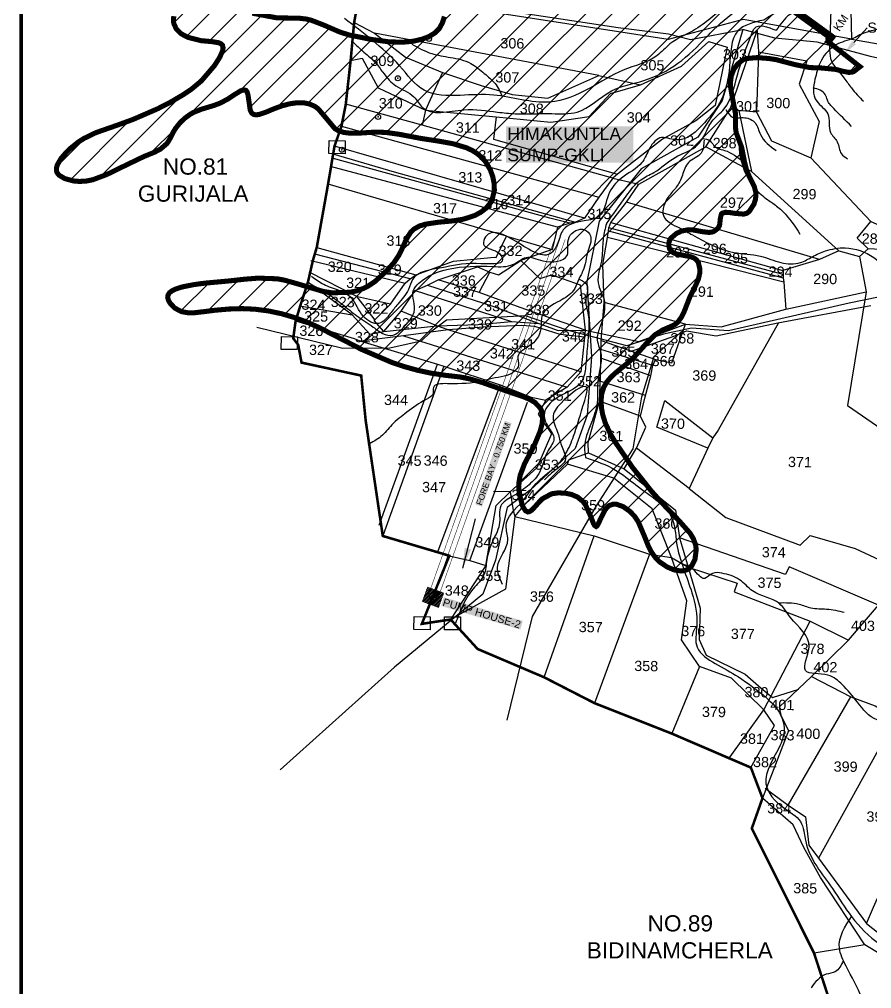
# Model space of a CAD drawing. Header units: inches. Extents: x 188154 to 209255, y 1610134 to 1617920.
# Drawn here: x 188154 to 189838, y 1612769 to 1614682 of the extents above; entities that cross this region are included whole.
import ezdxf
from ezdxf import colors
from ezdxf.entities.mleader import LeaderData, LeaderLine
from ezdxf.enums import TextEntityAlignment as Align
from ezdxf.math import Vec2, Vec3

# ---------------------------------------------------------------- set-up
doc = ezdxf.new("R2010")
doc.units = ezdxf.units.IN
doc.header["$LTSCALE"] = 15
doc.header["$MEASUREMENT"] = 0
doc.header["$PDMODE"] = 32
doc.header["$PDSIZE"] = 10
doc.linetypes.add('HIDDEN2', pattern=[0.1875, 0.125, -0.0625])
for name, color, linetype in [('CANAL1', 7, 'Continuous'), ('CHANAGE', 1, 'Continuous'), ('PAPER SIZE', 5, 'Continuous'), ('PLOTS', 7, 'Continuous'), ('PLOTS NO', 7, 'Continuous'), ('ROAD', 1, 'Continuous'), ('STREAM', 4, 'Continuous'), ('STRUCTURE', 5, 'Continuous'), ('text2', 7, 'Continuous'), ('VILLAGE BOUNDARY STONES', 1, 'Continuous'), ('VILLAGE BOUNDAY', 5, 'Continuous')]:
    doc.layers.add(name, color=color, linetype=linetype)
doc.styles.get("Standard").update_dxf_attribs({"font": 'arial.ttf'})
doc.dimstyles.get("Standard").update_dxf_attribs({"dimtxt": 0.18, "dimasz": 0.18, "dimexe": 0.18, "dimexo": 0.0625, "dimgap": 0.09, "dimtad": 0, "dimtih": 1, "dimtoh": 1, "dimdec": 4, "dimzin": 0, "dimdsep": 46, "dimtxsty": 'Standard', "dimcen": 0.09, "dimadec": 0, "dimazin": 0, "dimtfac": 1, "dimtdec": 4, "dimtofl": 0, "dimtmove": 0, "dimatfit": 3, "dimfxl": 1, "dimtolj": 1, "dimtzin": 0, "dimarcsym": 0})

msp = doc.modelspace()

# ---------------------------------------------------------------- hatches: boundary and pattern name
at = {"layer": 'text2'}
h = msp.add_hatch(dxfattribs=at)
h.set_pattern_fill('ANSI31', color=5, scale=300)
h.paths.add_polyline_path([(189815, 1614589), (189802.4, 1614579.3), (189799, 1614578.2), (189792.8, 1614577.8), (189779.5, 1614580.4), (189767.4, 1614583.7), (189739.1, 1614586.5), (189716.3, 1614587.3), (189687.5, 1614593), (189649.1, 1614603), (189635.9, 1614605.1), (189612.3, 1614607), (189589.9, 1614605.2), (189583.8, 1614602.6), (189573.2, 1614594.2), (189565.6, 1614583.7), (189560.7, 1614570.5), (189559.1, 1614557.3), (189559.4, 1614548.3), (189562.3, 1614531), (189568.8, 1614497.7), (189568.9, 1614478.6), (189569.4, 1614465.4), (189570.6, 1614458.2), (189581.3, 1614429.7), (189586.7, 1614402.1), (189591.2, 1614383.9), (189594.2, 1614376.7), (189606.2, 1614352.5), (189609.6, 1614339), (189608.6, 1614327.3), (189605.6, 1614317.8), (189596.1, 1614303.1), (189591.6, 1614299.8), (189585.2, 1614298), (189568.7, 1614299.4), (189555.8, 1614301.4), (189548.7, 1614301.5), (189543.2, 1614299.9), (189541.2, 1614298.1), (189539.2, 1614289.8), (189537.6, 1614275.6), (189534.1, 1614269.6), (189526.4, 1614263.9), (189523, 1614262.7), (189516.8, 1614261.8), (189503.6, 1614263.3), (189484, 1614267), (189476.5, 1614267.2), (189463.4, 1614264.8), (189452.4, 1614259.8), (189441, 1614250.2), (189438, 1614244), (189437.2, 1614237.5), (189438.4, 1614230.8), (189439.8, 1614227.8), (189446.3, 1614221.7), (189452.3, 1614219.3), (189466.5, 1614216.6), (189480.8, 1614213.8), (189487, 1614211.4), (189492.1, 1614207.5), (189495.7, 1614202.2), (189498.8, 1614189.1), (189498.7, 1614182.3), (189495.8, 1614169.8), (189490.6, 1614157.7), (189479.5, 1614135.9), (189468.1, 1614106.6), (189462.4, 1614094.6), (189454.9, 1614084.5), (189448.8, 1614079.5), (189432.4, 1614072.3), (189425.8, 1614069.6), (189409.7, 1614059.4), (189391.3, 1614040.8), (189366.6, 1614013.3), (189353.2, 1614001.7), (189331.9, 1613984.4), (189322.3, 1613975.4), (189314.2, 1613965.6), (189308.9, 1613956.3), (189304.7, 1613942.5), (189303.5, 1613929.3), (189304.3, 1613915.5), (189306.8, 1613901.8), (189311.8, 1613885.7), (189321.8, 1613864.1), (189332, 1613847.1), (189365.4, 1613798.1), (189403.5, 1613750.4), (189433.2, 1613717.8), (189456.1, 1613694.2), (189479.3, 1613668.1), (189486.1, 1613656.6), (189490.4, 1613644.2), (189491.5, 1613635.7), (189489, 1613616.3), (189483, 1613604), (189476.4, 1613597.5), (189473.6, 1613596), (189467.8, 1613594), (189461.4, 1613593.4), (189447.8, 1613595.5), (189434, 1613601.3), (189419.3, 1613611.2), (189411.2, 1613619.4), (189403.3, 1613630.3), (189397.2, 1613641.9), (189389, 1613662.4), (189377.2, 1613690.1), (189369.8, 1613701.2), (189360.9, 1613710.7), (189347.5, 1613720.3), (189334, 1613725.2), (189327.5, 1613725.4), (189319, 1613722.3), (189316, 1613719.7), (189311.3, 1613713.8), (189303.8, 1613699.2), (189298, 1613686.3), (189295.5, 1613682.3), (189293.8, 1613681.2), (189290.8, 1613683.1), (189288.4, 1613687.4), (189283.1, 1613701.1), (189272.8, 1613723.7), (189267.9, 1613730.4), (189257.3, 1613739.2), (189245.2, 1613744.4), (189233.9, 1613746.8), (189219.1, 1613747.7), (189205.9, 1613745.8), (189187.7, 1613736), (189181.8, 1613730.2), (189171.4, 1613718.5), (189166.7, 1613713.7), (189162.3, 1613710.7), (189158.8, 1613710), (189154.3, 1613712.4), (189150.9, 1613717.1), (189147.8, 1613723.5), (189142.2, 1613745.4), (189141.2, 1613755.1), (189141.4, 1613769.3), (189143.7, 1613782.3), (189152.7, 1613805.9), (189165.1, 1613829.2), (189171.8, 1613842), (189183.1, 1613869.1), (189186.8, 1613883.1), (189188.1, 1613896.3), (189186.5, 1613908.3), (189184, 1613914.4), (189172.6, 1613926.4), (189161.2, 1613932.8), (189148, 1613938.2), (189125.4, 1613945.7), (189093.9, 1613956.7), (189069.2, 1613965.4), (189044.7, 1613972.5), (189025.2, 1613976.4), (188994.7, 1613979.9), (188966.8, 1613984.1), (188940.9, 1613989.7), (188915.3, 1613996.8), (188890.1, 1614005.2), (188830.7, 1614030.7), (188794.1, 1614049.6), (188747.1, 1614073.8), (188722.2, 1614084.9), (188698, 1614093.8), (188672.4, 1614101.3), (188646.5, 1614106.8), (188619.4, 1614110.3), (188594.5, 1614111.4), (188568.4, 1614110.6), (188541.9, 1614108.3), (188521.3, 1614105.7), (188500.8, 1614103.3), (188487.2, 1614103.2), (188474.3, 1614105.6), (188461.2, 1614112.6), (188452.2, 1614122.1), (188448.8, 1614127.9), (188447.4, 1614133.4), (188448.2, 1614138.5), (188451, 1614142.8), (188455.7, 1614146.4), (188461.7, 1614149.6), (188476.7, 1614154.4), (188499.3, 1614158.8), (188509.1, 1614160.2), (188523.2, 1614161.9), (188548.4, 1614164.2), (188565.1, 1614165.7), (188598.8, 1614169.4), (188625.6, 1614171.6), (188663.3, 1614170.3), (188678.6, 1614167.5), (188704, 1614160.3), (188754.8, 1614145.3), (188771.8, 1614142.6), (188808, 1614143.7), (188821.1, 1614146.7), (188833.7, 1614151.1), (188842.3, 1614155.3), (188856.4, 1614164.5), (188879.2, 1614185.3), (188894, 1614201.7), (188904.6, 1614217.6), (188908.1, 1614224.5), (188919.2, 1614249.3), (188927.7, 1614262.6), (188933.9, 1614268.4), (188944.1, 1614274.2), (188955.7, 1614278), (188982.4, 1614282), (189011.6, 1614284.7), (189031.6, 1614288), (189054.2, 1614295.4), (189066.4, 1614302), (189076.9, 1614310.2), (189085, 1614320.1), (189088.2, 1614326.1), (189092.7, 1614344.7), (189092.3, 1614358.4), (189089.5, 1614372.3), (189084.6, 1614385.6), (189075.5, 1614401.1), (189069.5, 1614408.2), (189059.8, 1614416.8), (189048.9, 1614423.7), (189037, 1614429.2), (189011, 1614437), (188983.4, 1614442), (188948.5, 1614447.3), (188903.5, 1614455.8), (188877.6, 1614459.3), (188857.3, 1614459.9), (188821.9, 1614457.7), (188808.1, 1614457.7), (188795.1, 1614459.3), (188783.5, 1614463.3), (188777.6, 1614466.9), (188756.9, 1614491.6), (188745.1, 1614505.5), (188739.1, 1614510.1), (188728.2, 1614515.3), (188716, 1614517.8), (188702.7, 1614517.9), (188688.5, 1614515.8), (188673.5, 1614511.9), (188656.2, 1614505.5), (188642.3, 1614499.6), (188627.9, 1614494.7), (188621.8, 1614494), (188616.7, 1614495), (188613.5, 1614497.4), (188610.4, 1614503.6), (188606, 1614533.7), (188604.2, 1614539.4), (188601.9, 1614542.4), (188597.3, 1614543.3), (188592, 1614541.6), (188579.3, 1614533.9), (188566.1, 1614525.1), (188551.7, 1614517.5), (188538.8, 1614512.5), (188514.7, 1614505.3), (188498, 1614498.6), (188492.2, 1614495.3), (188481.5, 1614487.6), (188471.7, 1614478.3), (188463.2, 1614467.6), (188458.7, 1614460.5), (188450.3, 1614444), (188446, 1614437.4), (188432.6, 1614426), (188420.6, 1614419.9), (188401, 1614412), (188347.4, 1614386.2), (188327.1, 1614376.2), (188299.6, 1614365.9), (188286.7, 1614363.3), (188273, 1614362.5), (188261.3, 1614363.5), (188244.2, 1614368.1), (188232.8, 1614374.8), (188228.9, 1614379.7), (188227.6, 1614384.1), (188227.8, 1614389.6), (188229.5, 1614395.5), (188236.7, 1614407.8), (188247.1, 1614420), (188254.3, 1614427), (188270.4, 1614440), (188282.1, 1614447.5), (188305.5, 1614458.8), (188346.7, 1614473.2), (188378.4, 1614484.7), (188427.8, 1614506.1), (188451.5, 1614518.2), (188477.2, 1614533.2), (188494.5, 1614544.8), (188513.8, 1614560.9), (188539.6, 1614590.9), (188550.5, 1614608), (188556, 1614621), (188556.8, 1614626.5), (188555.7, 1614631.3), (188553, 1614634.1), (188548.4, 1614636.3), (188535.2, 1614638.5), (188513, 1614640.5), (188487.1, 1614647.1), (188474.1, 1614654), (188464.5, 1614663.3), (188459.3, 1614674.9), (188458.7, 1614682), (188459.5, 1614688.8), (188462.7, 1614703.5), (188463.5, 1614709.9), (188462.2, 1614716.7), (188460, 1614719), (188455, 1614721.2), (188440.9, 1614723), (188428.7, 1614723.6), (188411.1, 1614726.9), (188404.5, 1614731.7), (188402.5, 1614734.7), (188400.8, 1614740.6), (188400.7, 1614747.5), (188404.4, 1614762), (188411.4, 1614773.2), (188423.8, 1614782.4), (188442.6, 1614785.9), (188450.2, 1614785.1), (188463.2, 1614781.1), (188475.1, 1614774), (188485.4, 1614764.4), (188494.5, 1614750.1), (188503.1, 1614727), (188507.2, 1614720.1), (188509.9, 1614717.5), (188520.4, 1614712.4), (188533.5, 1614710.3), (188548.1, 1614709.7), (188567.3, 1614708.6), (188576.8, 1614707), (188614.6, 1614694.7), (188663.1, 1614685.5), (188679.5, 1614685.2), (188706, 1614684.9), (188720.8, 1614683.2), (188731.5, 1614680.6), (188756.1, 1614671.1), (188786.7, 1614657.8), (188805.7, 1614651.7), (188850.2, 1614642.8), (188883.4, 1614638.3), (188909.8, 1614637.3), (188932.2, 1614639.3), (188950.7, 1614643.6), (188963.6, 1614648.6), (188975, 1614655.5), (188984.1, 1614664.7), (188990, 1614675.5), (188994.2, 1614688.1), (188998, 1614701.7), (189014.3, 1614739.2), (189021.9, 1614749.8), (189031.5, 1614759.4), (189040.9, 1614766), (189052.2, 1614771.5), (189077.3, 1614778.9), (189123.8, 1614787), (189146.1, 1614792.3), (189158.7, 1614796.8), (189169.9, 1614802.7), (189174.9, 1614806.4), (189186.7, 1614820), (189192.9, 1614831.3), (189203.8, 1614857.7), (189209.8, 1614873.2), (189214.1, 1614888.1), (189215.1, 1614901.4), (189213.6, 1614907), (189208.9, 1614913.4), (189205.8, 1614915.5), (189196.6, 1614919.2), (189186.5, 1614921.5), (189156.1, 1614924.3), (189134.5, 1614928.2), (189096.7, 1614940.9), (189084.4, 1614946.2), (189055.5, 1614962.6), (189040.6, 1614975.3), (189022.9, 1614996.6), (189016.5, 1615006.8), (189010.8, 1615018.7), (189006.2, 1615034.9), (189005.2, 1615045.3), (189006.4, 1615059.2), (189013.5, 1615074.9), (189019.8, 1615080.8), (189031.2, 1615088.1), (189166, 1615020.9), (189197.1, 1615030), (189278, 1614999), (189758.1, 1614647.4), (189751.5, 1614639)])
h.paths.add_polyline_path([(189109.2, 1614388.2), (189346.8, 1614388.2), (189346.8, 1614481.8), (189109.2, 1614481.8)], flags=24)
h = msp.add_hatch(dxfattribs=at)
h.set_pattern_fill('ANSI31', color=6, scale=20)
h.paths.add_polyline_path([(188960.8, 1613561.6), (188992.9, 1613549.9), (188982.5, 1613521.3), (188950.4, 1613533)])

# ---------------------------------------------------------------- linework, layer by layer
at = {"layer": 'CANAL1', "color": 200, "const_width": 1}
for points in [[(188962.6, 1613546.3), (189213.7, 1614254.7)], [(188981.4, 1613539.7), (189232.6, 1614248)]]:
    msp.add_lwpolyline(points, dxfattribs=at)
at = {"layer": 'CANAL1', "color": 1, "linetype": 'HIDDEN2', "ltscale": 4, "const_width": 1}
msp.add_lwpolyline([(188972, 1613543), (188972, 1613543), (189222.6, 1614250)], dxfattribs=at)
at = {"layer": 'CANAL1', "color": 5, "const_width": 1}
msp.add_lwpolyline([(188960.8, 1613561.6), (188992.9, 1613549.9), (188982.5, 1613521.3), (188950.4, 1613533)], close=True, dxfattribs=at)
at = {"layer": 'PAPER SIZE', "color": 5, "const_width": 7.11}
msp.add_lwpolyline([(193061.1, 1616258.8), (188158, 1616258.8), (188158, 1611298.8), (193061.1, 1611298.8)], close=True, dxfattribs=at)
at = {"layer": 'PLOTS'}
for points in [[(189790.8, 1614778.7), (189795.6, 1614757.6), (189798.4, 1614643.2), (189880.9, 1614629)], [(189798.4, 1614643.2), (189599.1, 1614679.3), (189584.3, 1614682.3), (189435.9, 1614642.8), (188827.1, 1614737.6)], [(188815.7, 1614676.3), (188855.9, 1614655.3), (188917.1, 1614608), (188990.2, 1614577.8), (189066.6, 1614551.8), (189128.2, 1614534.2), (189198.2, 1614526.8), (189299.4, 1614571.5), (189381.2, 1614553.4), (189462.5, 1614590.4), (189516.6, 1614638.8), (189552.6, 1614627.3), (189528.6, 1614512.5), (189490.4, 1614482.4), (189424.8, 1614446.3), (189335.8, 1614377), (189326.9, 1614368.8), (189378.2, 1614357.4), (189510.3, 1614431.1), (189559, 1614507), (189611.8, 1614660.7), (189614.6, 1614618.4), (189709.7, 1614600.8), (189695, 1614554.5), (189734.4, 1614481), (189718.2, 1614409.4), (189836.7, 1614283.3), (189893.1, 1614258.2)], [(189299.2, 1614571.4), (188855.9, 1614655.3)], [(189614.6, 1614618.4), (189610.6, 1614499.3), (189640, 1614442.6), (189718.2, 1614409.4)], [(188808.8, 1614601.2), (188831.9, 1614606.1), (188862.9, 1614547.4), (188956.6, 1614503.3), (189096.3, 1614490.3), (189204.2, 1614479.4), (189279.8, 1614490.4), (189322.4, 1614536.1), (189381.2, 1614553.4)], [(188990.2, 1614577.8), (188956.6, 1614503.3), (188950.2, 1614473.4)], [(189326.9, 1614368.8), (188950.2, 1614473.4), (188799.2, 1614514.8)], [(189610.6, 1614499.3), (189575.4, 1614502.5), (189559, 1614507)], [(189096.3, 1614490.3), (189090.8, 1614445.8), (189335.8, 1614377)], [(189575.4, 1614502.5), (189600.6, 1614381.9), (189510.3, 1614431.1)], [(188790.7, 1614471.5), (189299.1, 1614331.3)], [(189270.5, 1614289.9), (188776.9, 1614432.1)], [(189241.6, 1614280.4), (189202.4, 1614289.7), (188772.3, 1614408.3)], [(188773.5, 1614417.3), (188895, 1614381.3), (189253, 1614282.2)], [(189217.4, 1614272.4), (188768.9, 1614392)], [(189600.6, 1614381.9), (189772.9, 1614225.3), (189813.8, 1614214.3), (189830.9, 1614229.4), (189809.1, 1614250.3), (189836.7, 1614283.3), (189893.1, 1614258.2), (189868.8, 1614227.6), (189830.9, 1614229.4)], [(189116.8, 1614254.2), (188764.2, 1614357.1)], [(189326.9, 1614368.8), (189299.1, 1614331.3), (189270.5, 1614289.9), (189253, 1614282.2), (189241.6, 1614280.4), (189217.4, 1614272.4), (189206.9, 1614228.3), (189206.9, 1614228.3), (189145, 1614206.7), (189182.4, 1614170.6), (189206.2, 1614178.2), (189262.1, 1614158.1), (189271.9, 1614068.6), (189271, 1614055.2), (189269.1, 1614035.1), (189263.7, 1613986.6), (189236.4, 1613956.2), (189194.6, 1613930.5), (189179.2, 1613902.7), (189205.5, 1613864.4), (189176.6, 1613797.3), (189123.8, 1613749.6), (189129.6, 1613712.9), (189133.4, 1613701), (189114.5, 1613557.7), (189006.3, 1613497.6)], [(189133.4, 1613701), (189153.2, 1613724.6), (189237.1, 1613804.4), (189240, 1613812.8), (189278.6, 1613827), (189278.2, 1613847.2), (189300.5, 1613928.7), (189302.5, 1613975.3), (189303.9, 1614048.2), (189309.7, 1614123.8), (189307.2, 1614198.3), (189316.1, 1614251.5), (189318.5, 1614265.3), (189318.8, 1614271.1), (189322.8, 1614281.3), (189353.7, 1614321.3), (189378.2, 1614357.4)], [(189735.3, 1614208.3), (189353.7, 1614321.3)], [(189322.8, 1614281.3), (189662.5, 1614186.9)], [(189318.5, 1614265.3), (189663.2, 1614172.2)], [(189663.5, 1614178.8), (189318.8, 1614271.1)], [(188874.2, 1614066.3), (188855.5, 1614088.2), (188887.7, 1614120), (188916.8, 1614161.5), (188926.5, 1614170.2), (188937.4, 1614178.3), (189012.2, 1614205.3), (189092.3, 1614213.2), (189096.4, 1614212.1), (189116.8, 1614254.2), (189206.9, 1614228.3)], [(189664.8, 1614163.9), (189316.1, 1614251.5)], [(188926.5, 1614170.2), (188737.9, 1614219)], [(188741.9, 1614232.4), (188937.4, 1614178.3)], [(189772.9, 1614225.3), (189735.3, 1614208.3), (189662.5, 1614186.9), (189663.5, 1614178.8), (189663.2, 1614172.2), (189664.8, 1614163.9), (189668.3, 1614110.2)], [(188730.5, 1614206.1), (188916.8, 1614161.5)], [(188874.2, 1614066.3), (188908.3, 1614106.4), (188936.5, 1614147.3), (188960.4, 1614157.9), (188981.7, 1614168.2), (189059.2, 1614194.1), (189083.8, 1614183.2), (189100.9, 1614177.9), (189145, 1614206.7)], [(189813.8, 1614214.3), (189827.2, 1614144.4)], [(188887.7, 1614120), (188822.5, 1614134.9), (188726.8, 1614183.7)], [(189062.6, 1614143.2), (189083.8, 1614183.2)], [(188708.5, 1614117), (188811.5, 1614099.2), (188846.5, 1614060.9), (188874.2, 1614066.3), (188979.3, 1614077.4), (189061, 1614080.1), (189126.4, 1614086), (189180.6, 1614082.2), (189218.7, 1614068.4), (189271.9, 1614068.6), (189143.5, 1614113.4), (189062.6, 1614143.2), (188981.7, 1614168.2)], [(188811.5, 1614099.2), (188724.5, 1614163.8)], [(188936.5, 1614147.3), (189126.4, 1614086)], [(188960.4, 1614157.9), (189089.5, 1614116.2), (189180.6, 1614082.2)], [(189271.9, 1614068.6), (189377.9, 1614046.6), (189470.6, 1614081), (189540.6, 1614075.5), (189668.3, 1614110.2), (189827.2, 1614144.4), (189790.6, 1613920.2), (190010.8, 1613767.8), (190150.5, 1613778.3), (190218.8, 1613787.1), (190300.4, 1613668.4), (190361.6, 1613675.6)], [(188821.1, 1614134.6), (188856.4, 1614088.4)], [(189470.6, 1614081), (189309.7, 1614123.8)], [(189001.4, 1614069.3), (188979.3, 1614077.4), (188908.3, 1614106.4)], [(189361.5, 1614027), (189449.2, 1614057.7), (189472.5, 1614067.6), (189530.8, 1614057.4), (189652.7, 1614083.5), (189836.4, 1614117.4)], [(188700.1, 1614087), (188815.5, 1614052.7), (188829.1, 1614047.2), (188980.5, 1614002), (188992.8, 1613997.8), (189104.5, 1613960.8), (189165.6, 1613936.9), (189194.6, 1613930.5)], [(189653.8, 1614083.5), (189534.9, 1613871.2), (189524, 1613856.5), (189514.2, 1613835.7), (189477.8, 1613756.1), (189550, 1613699.2), (189697.1, 1613644.4), (189716.8, 1613663.6), (189805.4, 1613637.9), (189900.1, 1613593.4)], [(189271, 1614055.2), (189222.7, 1614060.5), (189172.7, 1614075.8), (189146.8, 1614078.2), (189071.2, 1614075.1), (189001.4, 1614069.3), (188913.1, 1614057.8), (188829.1, 1614047.2)], [(189263.7, 1613986.6), (189001.4, 1614069.3)], [(189303.9, 1614048.2), (189411, 1614011.2), (189443.2, 1614004.3), (189470.6, 1614081)], [(188913.1, 1614057.8), (189236.4, 1613956.2)], [(189405.5, 1613999), (189303.3, 1614030.5)], [(189401.6, 1613978.8), (189303.1, 1614013.9)], [(189381.4, 1613898.9), (189390.5, 1613937.5), (189401.6, 1613978.8), (189405.5, 1613999), (189411, 1614011.2)], [(188865.4, 1613684), (188980.5, 1614002)], [(188992.8, 1613997.8), (188872.3, 1613662.5)], [(189391.2, 1613939.6), (189298.2, 1613968.5)], [(189104.5, 1613960.8), (188980.1, 1613630.6)], [(189514.2, 1613835.7), (189413.7, 1613877.1), (189429.2, 1613930.3), (189524, 1613856.5)], [(189044.5, 1613614), (189157.9, 1613926.9)], [(189349.4, 1613794.8), (189373.8, 1613835.8), (189392.2, 1613877.3), (189381.4, 1613898.9), (189300.5, 1613928.7)], [(189477.8, 1613756.1), (189373.8, 1613835.8)], [(189278.6, 1613827), (189349.4, 1613794.8), (189450.4, 1613713.2), (189458.2, 1613659), (189475.8, 1613600.9), (189499, 1613520.3), (189497, 1613458.4), (189511.1, 1613427.2), (189587.9, 1613389.7), (189620, 1613362), (189642.4, 1613343.6), (189694.4, 1613360.3)], [(189555, 1613221.8), (189625.1, 1613319.5), (189561.4, 1613381.6), (189498.2, 1613405), (189462.3, 1613457.4), (189473.1, 1613534.7), (189442.9, 1613619.7), (189404.5, 1613716.1), (189329, 1613776.9), (189237.1, 1613804.4)], [(189599.5, 1613205.2), (189646.1, 1613288.5), (189625.1, 1613319.5), (189716.6, 1613494), (189792.5, 1613456.9), (189851.7, 1613525.7), (189900.1, 1613593.4), (189957.2, 1613650.2), (190022.2, 1613693.2), (190159.2, 1613765.7), (190218.8, 1613787.1)], [(189075.8, 1613604), (189096.4, 1613722.7), (189123.8, 1613749.6)], [(189123.8, 1613749.6), (189090.9, 1613750.5)], [(189133.4, 1613701), (189290.2, 1613662.7), (189399.2, 1613626.5), (189442.9, 1613619.7), (189475.8, 1613600.9), (189572.3, 1613569.1), (189566.7, 1613552.3), (189716.6, 1613494)], [(189190.8, 1613383.6), (189290.2, 1613662.7)], [(189719.3, 1613385.3), (189797.2, 1613344.9), (189845.2, 1613327.4), (189885.5, 1613303.1), (189952.3, 1613265.4), (189987.2, 1613248.9), (190014.8, 1613224.4), (190042.1, 1613204.2), (190084.6, 1613187.1), (190321.1, 1613634.7), (190300.4, 1613668.4)], [(189851.7, 1613525.7), (189674.8, 1613601.4), (189667.9, 1613586.3), (189458.2, 1613659)], [(189003.7, 1613623.5), (189044.5, 1613614), (189075.8, 1613604), (189006.3, 1613497.6)], [(189399.2, 1613626.5), (189290.7, 1613332.4)], [(189792.5, 1613456.9), (189719.3, 1613385.3), (189655.2, 1613324.2), (189658.7, 1613308.5), (189673.7, 1613277.7), (189622.4, 1613144.9)], [(189498.2, 1613405), (189443.1, 1613272.4)], [(189673.4, 1613131.3), (189797.2, 1613344.9)], [(189885.5, 1613303.1), (189733.2, 1613026.6)], [(189827.7, 1612897.7), (189841.5, 1612929.7), (189866.9, 1612985.5), (189918.9, 1613105.8), (189941.3, 1613155.8), (189957.5, 1613184.2), (189967.6, 1613203.8), (189987.2, 1613248.9)], [(189627.6, 1613164.6), (189673.4, 1613131.3), (189707.1, 1613108), (189713.8, 1613052.1), (189733.2, 1613026.6), (189827.7, 1612897.7), (189905.4, 1612836.5), (189995.5, 1612794), (190005.7, 1612769.8), (190137, 1612724.5)], [(189878.9, 1612469.9), (189886.9, 1612514.6), (189945.2, 1612582.2), (189979, 1612713.5), (189974.9, 1612775.2), (189887.9, 1612817.1), (189824.8, 1612855.5), (189737, 1612988.2), (189703.8, 1613047.2), (189682.8, 1613091.9), (189622.4, 1613144.9)], [(189824.8, 1612855.5), (189724.2, 1612839)]]:
    msp.add_lwpolyline(points, dxfattribs=at)
at = {"layer": 'ROAD'}
for points in [[(189794.4, 1615705.5), (189795.7, 1615461), (189794.2, 1615356.3), (189809.8, 1615316.5), (189807.4, 1615182.8), (189811.7, 1615072.8), (189768.8, 1614953.4), (189747.7, 1614836.6), (189760.2, 1614780.5), (189754.9, 1614623)], [(188770.5, 1614710.5), (188805.2, 1614702.2), (188893.2, 1614717.7), (188962.5, 1614724), (189337.6, 1614666.4), (189436.9, 1614653.7), (189480.1, 1614642.6), (189583.5, 1614662.3)], [(190558.2, 1614192.2), (190424.9, 1614246.3), (190300.7, 1614336), (190144, 1614482.7), (190077.5, 1614540.9), (189994.3, 1614573.9), (189836, 1614609.4), (189730.7, 1614637.5), (189646.7, 1614645.3), (189583.5, 1614662.3), (189542.5, 1614522.6), (189494.8, 1614449.8), (189382.6, 1614387.1), (189300, 1614284.2), (189275.5, 1614164.1), (189284.7, 1614016), (189275.9, 1613901.3), (189252.2, 1613834.9), (189163.7, 1613753.2), (189118.1, 1613719), (189095, 1613614.8), (189070.2, 1613547.8), (188895.7, 1613403.3), (188669.5, 1613200.6)], [(190424.9, 1614246.3), (190377.8, 1614270.9), (190150.1, 1614192), (190065, 1614163.8), (189906.5, 1614144.9), (189793.7, 1614122.1), (189555, 1614067.6), (189482.2, 1614072.5), (189426.7, 1614060.8), (189354.7, 1614038.1), (189236.5, 1614069), (189154.4, 1614097.2), (188998.2, 1614088.5), (188966.3, 1614064.7), (188948, 1614046.9), (188886.2, 1614033.6), (188793.6, 1614032.6), (188623.6, 1614074.3)], [(189117.9, 1613298.7), (189168.3, 1613503.3), (189294.5, 1613721.9), (189367, 1613834.5), (189384.2, 1613937.2), (189408.1, 1614017), (189466.3, 1614069.2)]]:
    msp.add_lwpolyline(points, dxfattribs=at)
at = {"layer": 'STREAM'}
for points in [[(191141.7, 1615378.9), (191090.3, 1615334.4), (190929, 1615260.8), (190828.6, 1615245.1), (190789.7, 1615238.2), (190729.7, 1615199.6), (190635.3, 1615187), (190528.8, 1615198.1), (190444.3, 1615203.9), (190388.3, 1615229.1), (190290.7, 1615251.1), (190188.7, 1615239.1), (190119.3, 1615196.6), (190072, 1615182.9), (190022.1, 1615151.8), (189928.7, 1615106.4), (189887.1, 1615074.2), (189872.7, 1615029.6), (189845.8, 1614988.4), (189826.8, 1614954.2), (189824.4, 1614906.7), (189809.2, 1614840.9), (189799, 1614777.6), (189768.5, 1614739.7), (189728.8, 1614710.6), (189675.9, 1614691.5), (189649.6, 1614660.9)], [(189034.9, 1615117.3), (189055.6, 1615084.1), (189088.6, 1615022.3), (189110.8, 1614994.1), (189154.7, 1614971), (189180, 1614953), (189234, 1614949), (189280.3, 1614968.3), (189319.9, 1615005.7), (189379.1, 1615039.3), (189415.5, 1615047.5), (189540.5, 1615080.5), (189648, 1615097.1), (189747, 1615116.2), (189810.4, 1615136.2), (189863.7, 1615149.7), (189896.1, 1615154), (189885.1, 1615113.4), (189854.6, 1615064.2), (189821.7, 1614983.1), (189798.7, 1614895.6), (189778.6, 1614811.4), (189763.2, 1614760.9), (189713.5, 1614742.7), (189648, 1614741.2), (189558.4, 1614713.4), (189490.3, 1614663.1), (189439.6, 1614633.9), (189414, 1614610.8), (189347.2, 1614582.3), (189280.3, 1614546.2), (189202, 1614519.3), (189091.4, 1614533), (189024.9, 1614532.5), (188954.3, 1614542.5), (188905.6, 1614591), (188851.1, 1614641.7), (188796.7, 1614684.2)], [(189798.4, 1614643.2), (189825.5, 1614656.9), (189868.6, 1614675.5), (189873.5, 1614710.1), (189891.9, 1614759.4), (189906.9, 1614833), (189919.9, 1614865.3), (189937.2, 1614890.9), (189979.4, 1614898.5), (190058.4, 1614893), (190156.9, 1614908.6), (190166.2, 1614942.5), (190179.3, 1615037.5), (190174.3, 1615064.6), (190200.6, 1615079.3), (190253.2, 1615062.7), (190325.7, 1614994.8), (190410.8, 1614974.2), (190467.7, 1614961.4), (190556.6, 1614949.6), (190628.4, 1614979.7), (190691.1, 1615017.3), (190745.6, 1615033.7), (190837.8, 1615045.6), (190908.2, 1615071.1), (191040.6, 1615048.5), (191163.4, 1615077.9), (191199, 1615082.1), (191295.9, 1615116.5), (191389.9, 1615138.9), (191450, 1615160.8)], [(188812.3, 1614638.6), (188834.9, 1614617.9), (188859, 1614595.6), (188874.4, 1614575.4), (188897.9, 1614551.3), (188933.9, 1614529.4), (188950, 1614509.1), (189032.4, 1614503.8), (189099.2, 1614499.4), (189134.1, 1614496.2), (189206.4, 1614496.4), (189256, 1614499.4), (189323.9, 1614541.2), (189388.1, 1614561.8), (189455.2, 1614595.8), (189512.1, 1614647.8), (189526.1, 1614662.2), (189584.6, 1614707.4), (189617.1, 1614722.2), (189651.5, 1614725.9), (189659.7, 1614719.2), (189624.9, 1614681.2)], [(189624.9, 1614681.2), (189573.8, 1614659.6), (189557.2, 1614589.5), (189540.5, 1614522.9), (189507.9, 1614478.5), (189452, 1614444.6), (189419.5, 1614448.3), (189397.2, 1614423.3), (189384, 1614399.6), (189344, 1614369.2), (189318.2, 1614336.1), (189300.5, 1614294.3), (189269.8, 1614284.7), (189228.9, 1614267.1), (189218.1, 1614241), (189205.4, 1614221.6), (189135.8, 1614243.7), (189075.3, 1614253.1), (189071.3, 1614238.9), (189098.8, 1614222.8), (189109.1, 1614208.8), (189056.9, 1614200.4), (188988, 1614191.8), (188931.3, 1614169.1), (188923, 1614149.2), (188902, 1614120.4), (188887, 1614101.5), (188864.3, 1614082.2), (188834.2, 1614095.9), (188810.3, 1614132.5), (188786.6, 1614146.7), (188755.7, 1614159), (188731.6, 1614174.6)], [(189314, 1614279), (189352.9, 1614333.2), (189382.2, 1614366), (189407.9, 1614380.1), (189449.9, 1614410.1), (189489.9, 1614431.1), (189508.3, 1614454.8), (189522.5, 1614480.7), (189546.6, 1614505.8), (189572.7, 1614572.7), (189600.5, 1614652.7), (189606.6, 1614664.7), (189649.6, 1614660.9)], [(189798.4, 1614643.2), (189763.3, 1614629.5), (189736.4, 1614597), (189726.1, 1614564.3), (189723, 1614542.5), (189729.5, 1614520.9), (189751.3, 1614496), (189757, 1614458.9), (189770, 1614440.6), (189778.3, 1614417.1), (189790.5, 1614407.4)], [(188929.8, 1614633.6), (188969, 1614615), (189005.9, 1614607.4), (189046.1, 1614595.5), (189072.9, 1614575.7), (189094, 1614555.9), (189108.4, 1614530.1)], [(189754.9, 1614628.7), (189757, 1614605.1), (189783.3, 1614566.9), (189798, 1614547), (189822.1, 1614520.7)], [(189798.4, 1614471.1), (189763.2, 1614506.3), (189750.5, 1614523.3), (189746.3, 1614534.2), (189722.5, 1614547.4)], [(189549.7, 1614504.6), (189563.4, 1614489.6), (189587.4, 1614488.3), (189607.7, 1614478.3), (189618.2, 1614455.1), (189649.5, 1614423.5)], [(189567.4, 1614488), (189570.7, 1614466.5), (189575.1, 1614452.6), (189576.3, 1614426), (189580.6, 1614401.4), (189616.6, 1614339.1), (189642.5, 1614319.8), (189662.7, 1614303.1), (189696.4, 1614258.7)], [(189503.4, 1614447), (189518.7, 1614442.7), (189525.8, 1614434.4), (189534.9, 1614427.6), (189547.1, 1614423.9), (189585.2, 1614400.9)], [(189507, 1614443.8), (189501, 1614418.3), (189476.2, 1614399.7), (189464.1, 1614374.8), (189452, 1614351), (189437.4, 1614333.3), (189426.7, 1614295), (189459.6, 1614270.1), (189484, 1614256.9), (189565.5, 1614222.5), (189618.6, 1614215.1), (189658.9, 1614202.3), (189697.3, 1614202.3), (189721, 1614213.8), (189746.7, 1614225.2), (189785.7, 1614231.3), (189842.3, 1614212.2), (189884.4, 1614177.7), (189932.2, 1614154), (189948.9, 1614142), (189988.1, 1614127.7), (190036.6, 1614115.3), (190080.4, 1614099.9)], [(189314, 1614279), (189307.9, 1614250.5), (189305.5, 1614217.1), (189301.9, 1614193.8), (189298.3, 1614179.5), (189299, 1614157), (189308.7, 1614131.1), (189301.7, 1614076.3), (189295.7, 1614053), (189302.9, 1614023.3), (189301.1, 1613991.9), (189296.9, 1613964.5), (189295.9, 1613925.8), (189284.4, 1613886.4), (189275, 1613860.7), (189270.9, 1613837.9), (189272.5, 1613817.3)], [(188725.7, 1614162.3), (188767.4, 1614137.9), (188792.9, 1614119.4), (188821.3, 1614097.1), (188853.5, 1614075.1), (188871.9, 1614062.5), (188892.4, 1614058.9), (188910.3, 1614071.5), (188924.8, 1614087.6), (188934.1, 1614104.6), (188933.5, 1614126.1), (188932.3, 1614146.6), (188943.5, 1614161.8), (189001.6, 1614189.2), (189089.6, 1614194.7), (189130.3, 1614198.9), (189155.3, 1614212.4), (189188.2, 1614205.8), (189236.5, 1614216.6), (189240.4, 1614252.3), (189271.1, 1614267.2), (189282.4, 1614255.1), (189276.7, 1614221.8), (189272.1, 1614199.9), (189265.7, 1614181.8)], [(189266.2, 1614182.3), (189257.8, 1614165.2), (189249, 1614147.2), (189222.5, 1614127), (189186.7, 1614096), (189184.5, 1614071.2), (189161.1, 1614037), (189139.3, 1614016.7), (189140.5, 1613999.5), (189132.7, 1613987.7), (189088.6, 1613973.5), (189068.4, 1613968.5), (189000.1, 1613963.2), (188972.3, 1613955.5), (188971.6, 1613943.5), (188958.1, 1613932.3), (188920, 1613906.8), (188890, 1613881.9), (188868.7, 1613858.8), (188842.7, 1613842.9)], [(189259, 1614170.4), (189275.6, 1614157.7), (189273.3, 1614126.3), (189277.3, 1614102.8), (189279.2, 1614069.4), (189276.4, 1614037), (189273, 1613996.4), (189265.4, 1613967.9), (189210, 1613930.9), (189191, 1613901.3), (189199.3, 1613877.8), (189210.5, 1613854.8), (189199.2, 1613831.5), (189180.4, 1613785.5), (189158.1, 1613761), (189128.2, 1613740.4), (189105.4, 1613721.7), (189103.1, 1613689.3), (189089.7, 1613653.2), (189077.7, 1613615.2), (189072.1, 1613585.7), (189050.7, 1613558.3), (189028.7, 1613521.3), (189015.9, 1613490.5)], [(189108.6, 1613567), (189099.1, 1613601.1), (189119.4, 1613655.7), (189115.9, 1613682.5), (189148.1, 1613730.7), (189179.7, 1613770.9), (189216, 1613801.7), (189233.5, 1613824.4), (189249.3, 1613859.5), (189267.7, 1613918.5), (189274.9, 1613956.1), (189223.9, 1613924.3), (189208.7, 1613896.3), (189218.3, 1613865.7), (189225.1, 1613841.2), (189233.4, 1613814.9), (189208.2, 1613788.5), (189191.7, 1613773.4)], [(189272.5, 1613817.3), (189332.3, 1613792.6), (189372.2, 1613763.4), (189416.4, 1613730.3), (189442.3, 1613700.4), (189452.8, 1613648.5), (189483.1, 1613550.1), (189492.4, 1613484.4), (189493.3, 1613442.7), (189528.9, 1613410.9), (189574.7, 1613384.1), (189630, 1613343), (189655.4, 1613314.5), (189665.1, 1613280), (189657.4, 1613249.7), (189629.2, 1613172.9), (189663.6, 1613126.3), (189697.2, 1613098.7), (189707.8, 1613059.2), (189760.6, 1612966.4), (189798.3, 1612911.1), (189853.9, 1612856.5), (189891, 1612832.7), (189937.3, 1612807.8), (189973.9, 1612785.9), (189991.5, 1612752.3), (189980.1, 1612658.3), (189956.3, 1612583.9), (189913.3, 1612528.2), (189886, 1612485.3), (189862.4, 1612322.8), (189862.4, 1612323.3)], [(190194.4, 1612811), (190152.3, 1612848.2), (190098.1, 1612885), (190091.7, 1612923.2), (190086.3, 1612992.6), (190077, 1613025), (190078.3, 1613054.7), (190072.7, 1613108), (190073.7, 1613150), (190042.9, 1613183.6), (190003, 1613198.3), (189974.3, 1613210.4), (189955.2, 1613241), (189938.7, 1613252.9), (189903.8, 1613272.9), (189893.7, 1613287.7), (189848.9, 1613299.6), (189810.1, 1613334.5), (189779.8, 1613369.1), (189751.7, 1613387.5), (189707.3, 1613396.9), (189714.3, 1613442.7), (189677.9, 1613501.4), (189655.8, 1613529), (189602.8, 1613553.9), (189577.2, 1613576.2), (189542.1, 1613588.9), (189523.6, 1613588.7), (189508.3, 1613578.6), (189485.5, 1613596.5), (189460.8, 1613608.1)], [(189654.3, 1613530.7), (189694.8, 1613527.8), (189718.2, 1613520.6), (189748.9, 1613518.2), (189784, 1613511.9)], [(189803.8, 1612572.3), (189823.6, 1612597.8), (189824.7, 1612641.1), (189832.8, 1612703.7), (189819.3, 1612749.6), (189787.6, 1612813.3), (189774.3, 1612848.8), (189799, 1612912.7)], [(189781.8, 1612823.4), (189765.9, 1612802.2), (189747.9, 1612797.1), (189718.3, 1612770.3)]]:
    msp.add_spline(points, degree=3, dxfattribs=at)
at = {"layer": 'text2', "color": 1, "const_width": 15}
msp.add_lwpolyline([(189031.2, 1615088.1), (189166, 1615020.9), (189197.1, 1615030), (189278, 1614999), (189335.3, 1614954.6), (189758.1, 1614647.4), (189751.5, 1614639)], dxfattribs=at)
at = {"layer": 'text2', "color": 5, "const_width": 10}
for points in [[(189278, 1614999), (189758.1, 1614647.4), (189751.5, 1614639), (189815, 1614589), (189802.4, 1614579.3), (189799, 1614578.2), (189792.8, 1614577.8), (189779.5, 1614580.4), (189767.4, 1614583.7), (189739.1, 1614586.5), (189716.3, 1614587.3), (189687.5, 1614593), (189649.1, 1614603), (189635.9, 1614605.1), (189612.3, 1614607), (189589.9, 1614605.2), (189583.8, 1614602.6), (189573.2, 1614594.2), (189565.6, 1614583.7), (189560.7, 1614570.5), (189559.1, 1614557.3), (189559.4, 1614548.3), (189562.3, 1614531), (189568.8, 1614497.7), (189568.9, 1614478.6), (189569.4, 1614465.4), (189570.6, 1614458.2), (189581.3, 1614429.7), (189586.7, 1614402.1), (189591.2, 1614383.9), (189594.2, 1614376.7), (189606.2, 1614352.5), (189609.6, 1614339), (189608.6, 1614327.3), (189605.6, 1614317.8), (189596.1, 1614303.1), (189591.6, 1614299.8), (189585.2, 1614298), (189568.7, 1614299.4), (189555.8, 1614301.4), (189548.7, 1614301.5), (189543.2, 1614299.9), (189541.2, 1614298.1), (189539.2, 1614289.8), (189537.6, 1614275.6), (189534.1, 1614269.6), (189526.4, 1614263.9), (189523, 1614262.7), (189516.8, 1614261.8), (189503.6, 1614263.3), (189484, 1614267), (189476.5, 1614267.2), (189463.4, 1614264.8), (189452.4, 1614259.8), (189441, 1614250.2), (189438, 1614244), (189437.2, 1614237.5), (189438.4, 1614230.8), (189439.8, 1614227.8), (189446.3, 1614221.7), (189452.3, 1614219.3), (189466.5, 1614216.6), (189480.8, 1614213.8), (189487, 1614211.4), (189492.1, 1614207.5), (189495.7, 1614202.2), (189498.8, 1614189.1), (189498.7, 1614182.3), (189495.8, 1614169.8), (189490.6, 1614157.7), (189479.5, 1614135.9), (189468.1, 1614106.6), (189462.4, 1614094.6), (189454.9, 1614084.5), (189448.8, 1614079.5), (189432.4, 1614072.3), (189425.8, 1614069.6), (189409.7, 1614059.4), (189391.3, 1614040.8), (189366.6, 1614013.3), (189353.2, 1614001.7), (189331.9, 1613984.4), (189322.3, 1613975.4), (189314.2, 1613965.6), (189308.9, 1613956.3), (189304.7, 1613942.5), (189303.5, 1613929.3), (189304.3, 1613915.5), (189306.8, 1613901.8), (189311.8, 1613885.7), (189321.8, 1613864.1), (189332, 1613847.1), (189365.4, 1613798.1), (189403.5, 1613750.4), (189433.2, 1613717.8), (189456.1, 1613694.2), (189479.3, 1613668.1), (189486.1, 1613656.6), (189490.4, 1613644.2), (189491.5, 1613635.7), (189489, 1613616.3), (189483, 1613604), (189476.4, 1613597.5), (189473.6, 1613596), (189467.8, 1613594), (189461.4, 1613593.4), (189447.8, 1613595.5), (189434, 1613601.3), (189419.3, 1613611.2), (189411.2, 1613619.4), (189403.3, 1613630.3), (189397.2, 1613641.9), (189389, 1613662.4), (189377.2, 1613690.1), (189369.8, 1613701.2), (189360.9, 1613710.7), (189347.5, 1613720.3), (189334, 1613725.2), (189327.5, 1613725.4), (189319, 1613722.3), (189316, 1613719.7), (189311.3, 1613713.8), (189303.8, 1613699.2), (189298, 1613686.3), (189295.5, 1613682.3), (189293.8, 1613681.2), (189290.8, 1613683.1), (189288.4, 1613687.4), (189283.1, 1613701.1), (189272.8, 1613723.7), (189267.9, 1613730.4), (189257.3, 1613739.2), (189245.2, 1613744.4), (189233.9, 1613746.8), (189219.1, 1613747.7), (189205.9, 1613745.8), (189187.7, 1613736), (189181.8, 1613730.2), (189171.4, 1613718.5), (189166.7, 1613713.7), (189162.3, 1613710.7), (189158.8, 1613710), (189154.3, 1613712.4), (189150.9, 1613717.1), (189147.8, 1613723.5), (189142.2, 1613745.4), (189141.2, 1613755.1), (189141.4, 1613769.3), (189143.7, 1613782.3), (189152.7, 1613805.9), (189165.1, 1613829.2), (189171.8, 1613842), (189183.1, 1613869.1), (189186.8, 1613883.1), (189188.1, 1613896.3), (189186.5, 1613908.3), (189184, 1613914.4), (189172.6, 1613926.4), (189161.2, 1613932.8), (189148, 1613938.2), (189125.4, 1613945.7), (189093.9, 1613956.7), (189069.2, 1613965.4), (189044.7, 1613972.5), (189025.2, 1613976.4), (188994.7, 1613979.9), (188966.8, 1613984.1), (188940.9, 1613989.7), (188915.3, 1613996.8), (188890.1, 1614005.2), (188830.7, 1614030.7), (188794.1, 1614049.6), (188747.1, 1614073.8), (188722.2, 1614084.9), (188698, 1614093.8), (188672.4, 1614101.3), (188646.5, 1614106.8), (188619.4, 1614110.3), (188594.5, 1614111.4), (188568.4, 1614110.6), (188541.9, 1614108.3), (188521.3, 1614105.7), (188500.8, 1614103.3), (188487.2, 1614103.2), (188474.3, 1614105.6), (188461.2, 1614112.6), (188452.2, 1614122.1), (188448.8, 1614127.9), (188447.4, 1614133.4), (188448.2, 1614138.5), (188451, 1614142.8), (188455.7, 1614146.4), (188461.7, 1614149.6), (188476.7, 1614154.4), (188499.3, 1614158.8), (188509.1, 1614160.2), (188523.2, 1614161.9), (188548.4, 1614164.2), (188565.1, 1614165.7), (188598.8, 1614169.4), (188625.6, 1614171.6), (188663.3, 1614170.3), (188678.6, 1614167.5), (188704, 1614160.3), (188754.8, 1614145.3), (188771.8, 1614142.6), (188808, 1614143.7), (188821.1, 1614146.7), (188833.7, 1614151.1), (188842.3, 1614155.3), (188856.4, 1614164.5), (188879.2, 1614185.3), (188894, 1614201.7), (188904.6, 1614217.6), (188908.1, 1614224.5), (188919.2, 1614249.3), (188927.7, 1614262.6), (188933.9, 1614268.4), (188944.1, 1614274.2), (188955.7, 1614278), (188982.4, 1614282), (189011.6, 1614284.7), (189031.6, 1614288), (189054.2, 1614295.4), (189066.4, 1614302), (189076.9, 1614310.2), (189085, 1614320.1), (189088.2, 1614326.1), (189092.7, 1614344.7), (189092.3, 1614358.4), (189089.5, 1614372.3), (189084.6, 1614385.6), (189075.5, 1614401.1), (189069.5, 1614408.2), (189059.8, 1614416.8), (189048.9, 1614423.7), (189037, 1614429.2), (189011, 1614437), (188983.4, 1614442), (188948.5, 1614447.3), (188903.5, 1614455.8), (188877.6, 1614459.3), (188857.3, 1614459.9), (188821.9, 1614457.7), (188808.1, 1614457.7), (188795.1, 1614459.3), (188783.5, 1614463.3), (188777.6, 1614466.9), (188756.9, 1614491.6), (188745.1, 1614505.5), (188739.1, 1614510.1), (188728.2, 1614515.3), (188716, 1614517.8), (188702.7, 1614517.9), (188688.5, 1614515.8), (188673.5, 1614511.9), (188656.2, 1614505.5), (188642.3, 1614499.6), (188627.9, 1614494.7), (188621.8, 1614494), (188616.7, 1614495), (188613.5, 1614497.4), (188610.4, 1614503.6), (188606, 1614533.7), (188604.2, 1614539.4), (188601.9, 1614542.4), (188597.3, 1614543.3), (188592, 1614541.6), (188579.3, 1614533.9), (188566.1, 1614525.1), (188551.7, 1614517.5), (188538.8, 1614512.5), (188514.7, 1614505.3), (188498, 1614498.6), (188492.2, 1614495.3), (188481.5, 1614487.6), (188471.7, 1614478.3), (188463.2, 1614467.6), (188458.7, 1614460.5), (188450.3, 1614444), (188446, 1614437.4), (188432.6, 1614426), (188420.6, 1614419.9), (188401, 1614412), (188347.4, 1614386.2), (188327.1, 1614376.2), (188299.6, 1614365.9), (188286.7, 1614363.3), (188273, 1614362.5), (188261.3, 1614363.5), (188244.2, 1614368.1), (188232.8, 1614374.8), (188228.9, 1614379.7), (188227.6, 1614384.1), (188227.8, 1614389.6), (188229.5, 1614395.5), (188236.7, 1614407.8), (188247.1, 1614420), (188254.3, 1614427), (188270.4, 1614440), (188282.1, 1614447.5), (188305.5, 1614458.8), (188346.7, 1614473.2), (188378.4, 1614484.7), (188427.8, 1614506.1), (188451.5, 1614518.2), (188477.2, 1614533.2), (188494.5, 1614544.8), (188513.8, 1614560.9), (188539.6, 1614590.9), (188550.5, 1614608), (188556, 1614621), (188556.8, 1614626.5), (188555.7, 1614631.3), (188553, 1614634.1), (188548.4, 1614636.3), (188535.2, 1614638.5), (188513, 1614640.5), (188487.1, 1614647.1), (188474.1, 1614654), (188464.5, 1614663.3), (188459.3, 1614674.9), (188458.7, 1614682), (188459.5, 1614688.8)], [(188614.6, 1614694.7), (188663.1, 1614685.5), (188679.5, 1614685.2), (188706, 1614684.9), (188720.8, 1614683.2), (188731.5, 1614680.6), (188756.1, 1614671.1), (188786.7, 1614657.8), (188805.7, 1614651.7), (188850.2, 1614642.8), (188883.4, 1614638.3), (188909.8, 1614637.3), (188932.2, 1614639.3), (188950.7, 1614643.6), (188963.6, 1614648.6), (188975, 1614655.5), (188984.1, 1614664.7), (188990, 1614675.5), (188994.2, 1614688.1)]]:
    msp.add_lwpolyline(points, dxfattribs=at)
at = {"layer": 'text2', "color": 6, "const_width": 5}
msp.add_lwpolyline([(189751.5, 1614639), (189815, 1614589)], dxfattribs=at)
at = {"layer": 'text2'}
msp.add_circle((188972, 1613543), 7.33, dxfattribs=at)
at = {"layer": 'text2', "color": 3, "linetype": 'Continuous'}
for p in [(188963.6, 1614643.9), (188902.3, 1614566.2), (188863, 1614489.9), (188791.7, 1614425)]:
    msp.add_point(p, dxfattribs=at)
at = {"layer": 'VILLAGE BOUNDARY STONES'}
for points in [[(188766.2, 1614443.1), (188798.2, 1614442.7), (188797.8, 1614417.2), (188765.9, 1614417.7)], [(188671.9, 1614056.4), (188703.8, 1614056), (188703.5, 1614030.5), (188671.6, 1614030.9)], [(188934.3, 1613503.3), (188966.2, 1613502.9), (188965.9, 1613477.4), (188933.9, 1613477.8)], [(188994.2, 1613503), (189026.1, 1613502.6), (189025.8, 1613477.1), (188993.9, 1613477.5)]]:
    msp.add_lwpolyline(points, close=True, dxfattribs=at)
at = {"layer": 'VILLAGE BOUNDAY', "const_width": 5.08}
msp.add_lwpolyline([(189783.5, 1612657.3), (189724.2, 1612839), (189601.3, 1613085.2), (189622.4, 1613144.9), (189599.5, 1613205.2), (189443.1, 1613272.4), (189290.7, 1613332.4), (189190.8, 1613383.6), (189059.6, 1613439.4), (189006.3, 1613497.6), (188949.5, 1613489), (189003.7, 1613623.5), (188980.1, 1613630.6), (188872.3, 1613662.5), (188838.5, 1613890.6), (188829.7, 1613979.2), (188711.8, 1614004.8), (188705.3, 1614039.8), (188695.4, 1614052.7), (188700.1, 1614087), (188709, 1614116), (188724.5, 1614163.8), (188734.1, 1614206), (188741.9, 1614232.4), (188764.2, 1614357.1), (188764.2, 1614357.1), (188764.2, 1614357.1), (188764.2, 1614357.1), (188776.9, 1614432.1), (188790.7, 1614471.5), (188799.2, 1614514.8), (188808.8, 1614601.2), (188815.7, 1614676.3), (188827.1, 1614737.6)], dxfattribs=at)

# ---------------------------------------------------------------- texts
at = {"layer": 'CHANAGE'}
msp.add_text('KM 0.875', height=16, rotation=56.0435, dxfattribs=at).set_placement((189821.2, 1614741.1), align=Align.MIDDLE_RIGHT)
at = {"layer": 'PLOTS NO'}
for s, p in [('306', (189128.3, 1614635.2)), ('303', (189568, 1614613.4)), ('309', (188871.6, 1614600.6)), ('305', (189405, 1614591.9)), ('307', (189118.3, 1614568)), ('310', (188888, 1614516.8)), ('300', (189653.6, 1614517.3)), ('308', (189166.6, 1614506.2)), ('301', (189593.7, 1614510.9)), ('304', (189377.9, 1614488.8)), ('311', (189040.3, 1614469)), ('302', (189463.5, 1614443.2)), ('298', (189547.6, 1614438.2)), ('312', (189084.8, 1614413.9)), ('313', (189045.3, 1614370.7)), ('314', (189142, 1614325.6)), ('297', (189562, 1614320.6)), ('299', (189705.4, 1614337.5)), ('317', (188995.2, 1614309.5)), ('316', (189096.8, 1614317.9)), ('315', (189300.2, 1614298.5)), ('318', (188903.3, 1614245.5)), ('288', (189842.1, 1614249.6)), ('332', (189124.7, 1614225.6)), ('296', (189528.1, 1614229.7)), ('293', (189455.7, 1614222.4)), ('295', (189570.3, 1614211.1)), ('320', (188787.2, 1614194)), ('319', (188886, 1614188.5)), ('334', (189225.1, 1614183.9)), ('294', (189658.2, 1614184.3)), ('290', (189746.2, 1614170)), ('321', (188823.6, 1614162.3)), ('336', (189032.3, 1614167)), ('337', (189034.8, 1614144.7)), ('335', (189169.7, 1614147.1)), ('333', (189283.4, 1614131.1)), ('291', (189502.7, 1614145)), ('324', (188735.4, 1614119)), ('323', (188793.2, 1614124.5)), ('322', (188859.7, 1614111.8)), ('331', (189096.1, 1614116.3)), ('325', (188740.7, 1614096)), ('330', (188965.3, 1614107.6)), ('338', (189178.2, 1614108.8)), ('329', (188917.7, 1614082.5)), ('339', (189064.5, 1614080.4)), ('292', (189360, 1614077.8)), ('326', (188731.3, 1614067.6)), ('328', (188840.9, 1614055.1)), ('340', (189249.8, 1614056.4)), ('368', (189463.9, 1614052.8)), ('341', (189149.5, 1614041.1)), ('327', (188750.2, 1614029.9)), ('342', (189107.5, 1614022.9)), ('365', (189347.5, 1614026.4)), ('367', (189425.4, 1614032.3)), ('343', (189041.2, 1613998.8)), ('364', (189372.9, 1614002.4)), ('366', (189427.1, 1614007.8)), ('363', (189357.9, 1613976.2)), ('369', (189507.4, 1613979.3)), ('352', (189279.8, 1613968.1)), ('351', (189221.7, 1613939.7)), ('344', (188898.4, 1613931.1)), ('362', (189347, 1613936.1)), ('370', (189445.5, 1613884.3)), ('361', (189323.7, 1613860)), ('350', (189154.3, 1613835)), ('345', (188925.3, 1613811.3)), ('346', (188976.7, 1613811.3)), ('371', (189696.4, 1613808.5)), ('353', (189196.3, 1613803.2)), ('347', (188973.6, 1613758.9)), ('354', (189150.4, 1613743.4)), ('359', (189287.8, 1613723.3)), ('360', (189432.6, 1613687)), ('349', (189078.8, 1613649.9)), ('374', (189644.7, 1613630.4)), ('355', (189082.9, 1613583.9)), ('375', (189636.3, 1613570.1)), ('348', (189018.5, 1613554.8)), ('356', (189186.6, 1613542.9)), ('357', (189283.1, 1613482.6)), ('403', (189820.8, 1613485.3)), ('376', (189485.6, 1613474.7)), ('377', (189583.5, 1613469.2)), ('378', (189721.3, 1613439.8)), ('358', (189392.7, 1613405.8)), ('402', (189746.7, 1613403.6)), ('380', (189610.5, 1613354.2)), ('401', (189661.6, 1613329)), ('379', (189526.5, 1613315.1)), ('383', (189662.1, 1613269.2)), ('400', (189713, 1613272.1)), ('381', (189601.6, 1613262.3)), ('382', (189627.4, 1613216.1)), ('399', (189786.6, 1613207.1)), ('384', (189655.4, 1613124.7)), ('398', (189851.4, 1613108.3)), ('385', (189706.8, 1612967))]:
    msp.add_text(s, height=20.3, rotation=359.2356, dxfattribs=at).set_placement(p, align=Align.MIDDLE_CENTER)
at = {"layer": 'STRUCTURE', "color": 5, "insert": (189118.2, 1614469, 34), "char_height": 25, "width": 246.26, "attachment_point": 1, "bg_fill": 1, "box_fill_scale": 1.1, "bg_fill_color": 7, "bg_fill_true_color": 16777215, "bg_fill_transparency": 0}
msp.add_mtext('HIMAKUNTLA SUMP-GKLI', dxfattribs=at)
at = {"layer": 'STRUCTURE', "color": 5, "attachment_point": 1, "bg_fill": 1, "box_fill_scale": 1.1, "bg_fill_color": 7, "bg_fill_true_color": 16777215, "bg_fill_transparency": 0}
for s, insert, char_height, width, rotation in [('FORE BAY - 0.750 KM', (189056.3, 1613725.9), 12, 172.533, 70.4056), ('PUMP HOUSE-2', (188993.7, 1613539.8), 15, 160.174, 343.3407)]:
    msp.add_mtext(s, dxfattribs=dict(at, insert=insert, char_height=char_height, width=width, rotation=rotation))
at = {"layer": 'text2', "char_height": 32, "width": 564.324, "attachment_point": 1}
for s, insert in [('\\pi223.36803;NO.81  \\P\\pi174.01469;GURIJALA', (188214.4, 1614407.9)), ('\\pi220.24661;NO.89 \\P\\pi99.95193;BIDINAMCHERLA ', (189175.2, 1612913.7))]:
    msp.add_mtext(s, dxfattribs=dict(at, insert=insert))

# ---------------------------------------------------------------- leaders
at = {"layer": 'PAPER SIZE', "color": 1}
msp.add_leader([(189030.4, 1613598.9), (189055.7, 1613696.1)], dimstyle='Standard', override={"dimasz": 40, "dimgap": 0.09, "dimtad": 0, "dimtfill": 2, "dimtfillclr": 5}, dxfattribs=at)
at = {"layer": 'text2', "color": 1}
ml = msp.add_multileader_mtext('Standard', dxfattribs=at)
ml.set_content('SURPLUS WEIR', color=1)
ml.set_leader_properties()
ml.build(insert=Vec2(0, 0))
ml.multileader.update_dxf_attribs({"text_right_attachment_type": 6, "dogleg_length": 0.36, "arrow_head_size": 30})
ctx = ml.context
ctx.base_point, ctx.char_height, ctx.arrow_head_size, ctx.landing_gap_size, ctx.plane_origin = Vec3(189829.5, 1614666), 20, 30, 0.09, Vec3(189783.3, 1614614)
ctx.right_attachment = 6
notes = []
notes.append((ctx, [(0, (1, 1, 0), (189829.1, 1614666), (1, 0), 0.36, [(0, [(189783.3, 1614614)], 0, [])])]))
ctx.mtext.insert, ctx.mtext.flow_direction = Vec3(189829.6, 1614676.2), 5
for ctx, leaders in notes:
    for number, flags, end, landing, length, lines in leaders:
        leader = LeaderData()
        leader.index, (leader.has_last_leader_line, leader.has_dogleg_vector, leader.attachment_direction) = number, flags
        leader.last_leader_point, leader.dogleg_vector, leader.dogleg_length = Vec3(end), Vec3(landing), length
        for number, points, colour, breaks in lines:
            line = LeaderLine()
            line.index, line.vertices, line.color, line.breaks = number, Vec3.list(points), colors.encode_raw_color(colour), breaks
            leader.lines.append(line)
        ctx.leaders.append(leader)

doc.saveas('drawing.dxf')
